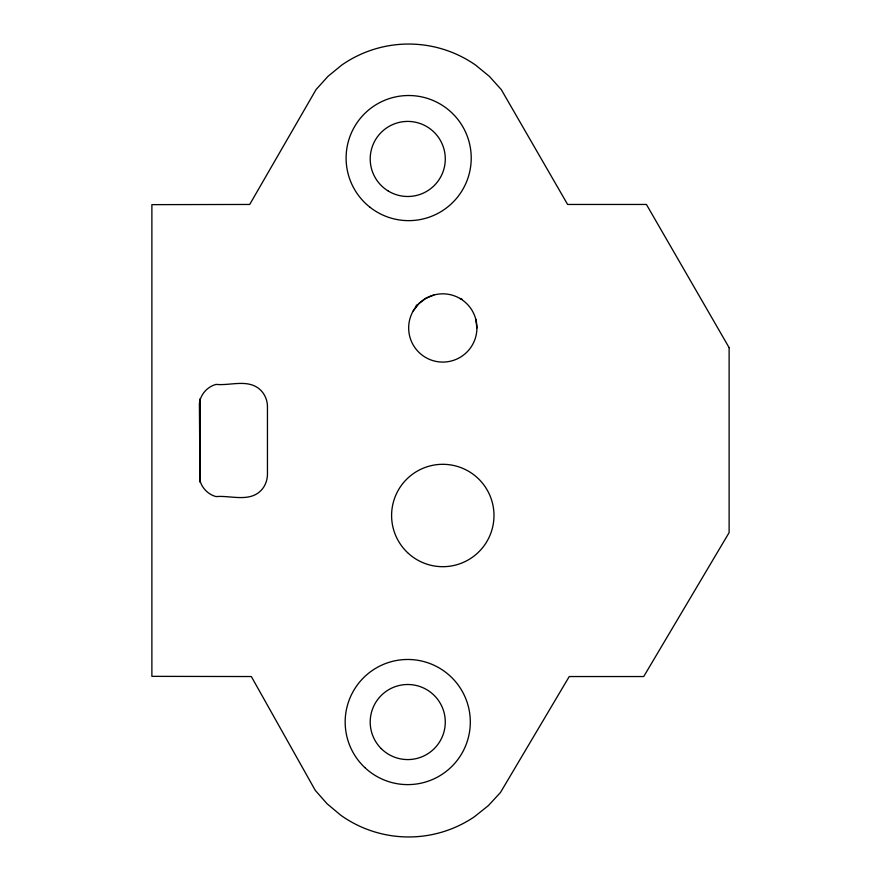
<?xml version="1.0" encoding="UTF-8"?>
<svg xmlns="http://www.w3.org/2000/svg" width="881" height="881" viewBox="0 0 881 881"><rect width="100%" height="100%" fill="white"/><g stroke="black" fill="none" stroke-linecap="round" stroke-linejoin="round"><path stroke-width="1.32" d="M199.965 400.481L199.392 403.399L199.965 480.508C202.013 488.228 208.334 494.56 216.054 496.598C230.459 495.254 249.048 502.456 260.787 490.706C265.071 486.488 267.284 480.597 267.45 474.628L267.45 406.372C267.35 399.39 264.135 392.563 258.54 388.323C246.372 379.237 229.831 385.823 216.054 384.391C208.334 386.44 202.013 392.761 199.965 400.481L199.965 480.508M415.755 307.601L416.46 305.046M413.233 310.894L418.662 303.824L425.721 298.406L433.959 294.992A34.128 34.128 0 0 1 475.751 336.795A34.128 34.128 0 0 1 418.662 352.092A34.128 34.128 0 0 1 433.959 294.992M459.849 298.406L462.36 299.441M729.116 347.654L646.423 204.458L567.606 204.458L501.256 89.565L489.351 76.35L475.575 65.073A116.986 116.986 0 0 0 341.74 65.073L327.974 76.35L316.059 89.565L249.708 204.458L151.884 204.645L151.884 676.355L251.338 676.542L315.244 790.323L326.994 803.681L340.639 815.134A116.986 116.986 0 0 0 474.452 816.72L488.371 805.608L500.441 792.537L569.247 676.542L643.714 676.542L729.116 532.609L729.116 347.654M475.751 319.12L476.918 327.952M200.141 398.542L200.141 482.458M388.202 191.001A37.542 37.542 0 0 0 445.279 159.857A37.542 37.542 0 0 0 389.776 125.994A37.542 37.542 0 0 0 388.202 191.001M381.198 748.586A37.542 37.542 0 0 0 444.002 731.759A37.542 37.542 0 0 0 398.025 685.781A37.542 37.542 0 0 0 381.198 748.586M369.976 207.244A62.562 62.562 0 0 0 470.586 167.005A62.562 62.562 0 0 0 385.426 99.993A62.562 62.562 0 0 0 369.976 207.244M364.778 767.527A62.562 62.562 0 0 0 468.615 736.505A62.562 62.562 0 0 0 389.831 662.094A62.562 62.562 0 0 0 364.778 767.527M408.421 553.433A51.186 51.186 0 0 0 492.831 526.287A51.186 51.186 0 0 0 427.12 466.765A51.186 51.186 0 0 0 408.421 553.433"/></g></svg>
